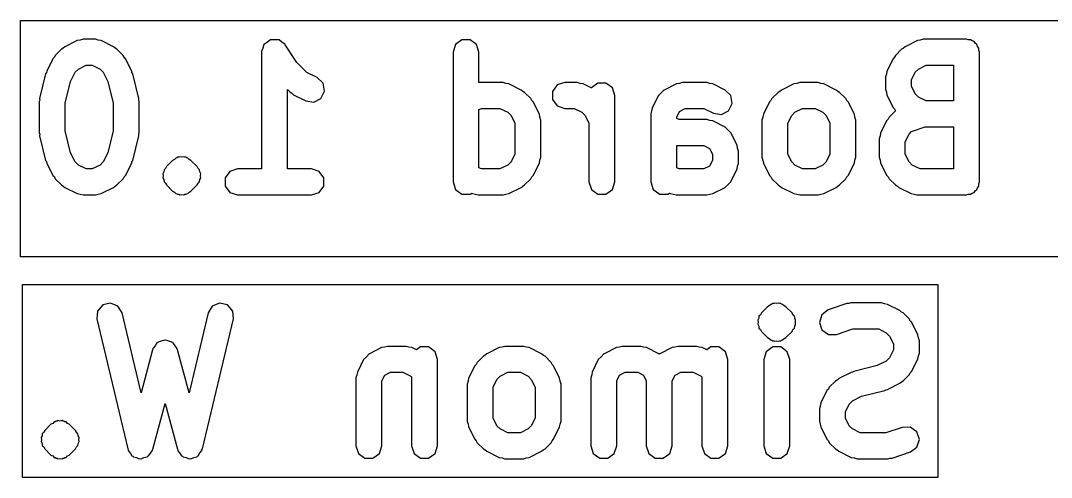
# Model space of a CAD drawing. Extents: x 125.6 to 162.5, y -103.5 to -85.1.
# Drawn here: x 126.96 to 134.91, y -103.49 to -99.97 of the extents above; entities that cross this region are included whole.
import ezdxf

# ---------------------------------------------------------------- set-up
doc = ezdxf.new("R2010")
doc.units = 0
doc.layers.add('BLACK', color=7, linetype='CONTINUOUS')

msp = doc.modelspace()

# ---------------------------------------------------------------- linework, layer by layer
at = {"layer": 'BLACK', "linetype": 'CONTINUOUS'}
for p, q in [((126.962, -101.789), (126.962, -99.9704)), ((126.962, -99.9704), (150.495, -99.9704)), ((127.291, -100.183), (127.277, -100.19)), ((127.303, -100.171), (127.291, -100.183)), ((127.398, -100.124), (127.303, -100.171)), ((127.421, -100.12), (127.398, -100.124)), ((127.443, -100.113), (127.421, -100.12)), ((127.538, -100.113), (127.443, -100.113)), ((127.56, -100.12), (127.538, -100.113)), ((127.583, -100.124), (127.56, -100.12)), ((127.678, -100.171), (127.583, -100.124)), ((127.69, -100.183), (127.678, -100.171)), ((127.704, -100.19), (127.69, -100.183)), ((128.829, -100.182), (128.819, -100.209)), ((128.838, -100.154), (128.829, -100.182)), ((128.84, -100.153), (128.838, -100.154)), ((128.841, -100.151), (128.84, -100.153)), ((128.865, -100.135), (128.841, -100.151)), ((128.888, -100.118), (128.865, -100.135)), ((128.89, -100.118), (128.888, -100.118)), ((128.892, -100.117), (128.89, -100.118)), ((128.921, -100.118), (128.892, -100.117)), ((128.95, -100.118), (128.921, -100.118)), ((128.952, -100.119), (128.95, -100.118)), ((128.954, -100.119), (128.952, -100.119)), ((128.976, -100.137), (128.954, -100.119)), ((129, -100.154), (128.976, -100.137)), ((129.001, -100.156), (129, -100.154)), ((129.002, -100.158), (129.001, -100.156)), ((129.092, -100.292), (129.002, -100.158)), ((130.314, -100.154), (130.295, -100.213)), ((130.364, -100.118), (130.314, -100.154)), ((130.426, -100.118), (130.364, -100.118)), ((130.476, -100.154), (130.426, -100.118)), ((130.495, -100.213), (130.476, -100.154)), ((133.767, -100.183), (133.753, -100.19)), ((133.779, -100.171), (133.767, -100.183)), ((133.874, -100.124), (133.779, -100.171)), ((133.897, -100.12), (133.874, -100.124)), ((133.919, -100.113), (133.897, -100.12)), ((134.252, -100.113), (133.919, -100.113)), ((134.267, -100.118), (134.252, -100.113)), ((134.283, -100.118), (134.267, -100.118)), ((134.296, -100.127), (134.283, -100.118)), ((134.311, -100.132), (134.296, -100.127)), ((134.32, -100.145), (134.311, -100.132)), ((134.333, -100.154), (134.32, -100.145)), ((134.338, -100.17), (134.333, -100.154)), ((134.347, -100.182), (134.338, -100.17)), ((134.347, -100.198), (134.347, -100.182)), ((127.21, -100.264), (127.163, -100.359)), ((127.222, -100.252), (127.21, -100.264)), ((127.229, -100.238), (127.222, -100.252)), ((127.277, -100.19), (127.229, -100.238)), ((127.752, -100.238), (127.704, -100.19)), ((127.759, -100.252), (127.752, -100.238)), ((127.77, -100.264), (127.759, -100.252)), ((127.818, -100.359), (127.77, -100.264)), ((128.819, -100.209), (128.82, -100.211)), ((128.82, -100.211), (128.819, -100.213)), ((128.819, -100.213), (128.819, -101.113)), ((130.295, -100.213), (130.295, -101.213)), ((130.495, -100.447), (130.495, -100.213)), ((133.687, -100.264), (133.639, -100.359)), ((133.698, -100.252), (133.687, -100.264)), ((133.705, -100.238), (133.698, -100.252)), ((133.753, -100.19), (133.705, -100.238)), ((134.352, -100.213), (134.347, -100.198)), ((134.352, -101.213), (134.352, -100.213)), ((127.382, -100.368), (127.407, -100.343)), ((127.407, -100.343), (127.466, -100.313)), ((127.466, -100.313), (127.514, -100.313)), ((127.514, -100.313), (127.574, -100.343)), ((127.574, -100.343), (127.599, -100.368)), ((129.169, -100.369), (129.092, -100.292)), ((133.858, -100.368), (133.883, -100.343)), ((133.883, -100.343), (133.943, -100.313)), ((133.943, -100.313), (134.152, -100.313)), ((134.152, -100.313), (134.152, -100.589)), ((127.155, -100.379), (127.108, -100.57)), ((127.161, -100.37), (127.155, -100.379)), ((127.163, -100.359), (127.161, -100.37)), ((127.347, -100.439), (127.382, -100.368)), ((127.599, -100.368), (127.634, -100.439)), ((127.82, -100.37), (127.818, -100.359)), ((127.826, -100.379), (127.82, -100.37)), ((127.873, -100.57), (127.826, -100.379)), ((129.249, -100.409), (129.169, -100.369)), ((129.293, -100.453), (129.249, -100.409)), ((133.636, -100.382), (133.629, -100.404)), ((133.629, -100.404), (133.629, -100.499)), ((133.639, -100.359), (133.636, -100.382)), ((133.829, -100.427), (133.858, -100.368)), ((133.829, -100.475), (133.829, -100.427)), ((127.305, -100.606), (127.347, -100.439)), ((127.634, -100.439), (127.676, -100.606)), ((129.019, -101.113), (129.019, -100.502)), ((129.019, -100.502), (129.039, -100.522)), ((129.304, -100.514), (129.293, -100.453)), ((130.681, -100.447), (130.495, -100.447)), ((130.703, -100.454), (130.681, -100.447)), ((130.726, -100.457), (130.703, -100.454)), ((130.821, -100.505), (130.726, -100.457)), ((130.832, -100.516), (130.821, -100.505)), ((131.098, -100.466), (131.062, -100.516)), ((131.157, -100.447), (131.098, -100.466)), ((131.252, -100.447), (131.157, -100.447)), ((131.274, -100.454), (131.252, -100.447)), ((131.297, -100.457), (131.274, -100.454)), ((131.361, -100.489), (131.297, -100.457)), ((131.362, -100.488), (131.361, -100.489)), ((131.412, -100.451), (131.362, -100.488)), ((131.474, -100.451), (131.412, -100.451)), ((131.524, -100.488), (131.474, -100.451)), ((131.543, -100.547), (131.524, -100.488)), ((131.921, -100.505), (131.899, -100.527)), ((131.922, -100.505), (131.921, -100.505)), ((131.921, -100.505), (131.921, -100.505)), ((132.017, -100.457), (131.922, -100.505)), ((132.04, -100.454), (132.017, -100.457)), ((132.062, -100.447), (132.04, -100.454)), ((132.252, -100.447), (132.062, -100.447)), ((132.274, -100.454), (132.252, -100.447)), ((132.297, -100.457), (132.274, -100.454)), ((132.392, -100.505), (132.297, -100.457)), ((132.436, -100.548), (132.392, -100.505)), ((132.827, -100.505), (132.815, -100.516)), ((132.922, -100.457), (132.827, -100.505)), ((132.945, -100.454), (132.922, -100.457)), ((132.967, -100.447), (132.945, -100.454)), ((133.109, -100.447), (132.967, -100.447)), ((133.131, -100.454), (133.109, -100.447)), ((133.154, -100.457), (133.131, -100.454)), ((133.249, -100.505), (133.154, -100.457)), ((133.261, -100.516), (133.249, -100.505)), ((133.629, -100.499), (133.636, -100.521)), ((133.858, -100.535), (133.829, -100.475)), ((127.109, -100.582), (127.105, -100.594)), ((127.108, -100.57), (127.109, -100.582)), ((127.872, -100.582), (127.873, -100.57)), ((127.876, -100.594), (127.872, -100.582)), ((129.039, -100.522), (129.053, -100.529)), ((129.053, -100.529), (129.065, -100.541)), ((129.065, -100.541), (129.16, -100.588)), ((129.221, -100.598), (129.276, -100.569)), ((129.276, -100.569), (129.304, -100.514)), ((130.847, -100.523), (130.832, -100.516)), ((130.894, -100.571), (130.847, -100.523)), ((130.902, -100.586), (130.894, -100.571)), ((130.913, -100.597), (130.902, -100.586)), ((131.062, -100.516), (131.062, -100.577)), ((131.062, -100.577), (131.098, -100.627)), ((131.543, -101.213), (131.543, -100.547)), ((131.877, -100.549), (131.83, -100.645)), ((131.878, -100.549), (131.877, -100.549)), ((131.899, -100.527), (131.878, -100.548)), ((131.878, -100.548), (131.878, -100.549)), ((132.446, -100.609), (132.436, -100.548)), ((132.746, -100.586), (132.734, -100.597)), ((132.753, -100.571), (132.746, -100.586)), ((132.801, -100.523), (132.753, -100.571)), ((132.815, -100.516), (132.801, -100.523)), ((133.275, -100.523), (133.261, -100.516)), ((133.323, -100.571), (133.275, -100.523)), ((133.33, -100.586), (133.323, -100.571)), ((133.342, -100.597), (133.33, -100.586)), ((133.636, -100.521), (133.639, -100.544)), ((133.639, -100.544), (133.687, -100.639)), ((133.883, -100.56), (133.858, -100.535)), ((133.943, -100.589), (133.883, -100.56)), ((127.105, -100.594), (127.105, -100.832)), ((127.305, -100.82), (127.305, -100.606)), ((127.676, -100.606), (127.676, -100.82)), ((127.876, -100.832), (127.876, -100.594)), ((129.16, -100.588), (129.221, -100.598)), ((130.495, -100.656), (130.514, -100.647)), ((130.495, -101.104), (130.495, -100.656)), ((130.514, -100.647), (130.657, -100.647)), ((130.657, -100.647), (130.717, -100.676)), ((130.961, -100.692), (130.913, -100.597)), ((131.098, -100.627), (131.157, -100.647)), ((131.157, -100.647), (131.229, -100.647)), ((131.229, -100.647), (131.288, -100.676)), ((131.83, -100.645), (131.826, -100.667)), ((132.041, -100.669), (132.085, -100.647)), ((132.085, -100.647), (132.229, -100.647)), ((132.229, -100.647), (132.303, -100.684)), ((132.364, -100.693), (132.419, -100.664)), ((132.419, -100.664), (132.446, -100.609)), ((132.734, -100.597), (132.687, -100.692)), ((132.931, -100.676), (132.99, -100.647)), ((132.99, -100.647), (133.086, -100.647)), ((133.086, -100.647), (133.145, -100.676)), ((133.389, -100.692), (133.342, -100.597)), ((133.705, -100.666), (133.658, -100.714)), ((133.687, -100.639), (133.698, -100.65)), ((133.698, -100.65), (133.705, -100.665)), ((133.705, -100.665), (133.706, -100.666)), ((133.706, -100.666), (133.705, -100.666)), ((134.152, -100.589), (133.943, -100.589)), ((130.717, -100.676), (130.742, -100.701)), ((130.742, -100.701), (130.771, -100.761)), ((130.964, -100.715), (130.961, -100.692)), ((130.971, -100.737), (130.964, -100.715)), ((130.971, -101.023), (130.971, -100.737)), ((131.288, -100.676), (131.313, -100.701)), ((131.313, -100.701), (131.343, -100.761)), ((131.826, -100.667), (131.819, -100.689)), ((131.819, -100.689), (131.819, -101.213)), ((132.019, -100.713), (132.041, -100.669)), ((132.019, -100.723), (132.019, -100.713)), ((132.038, -100.732), (132.019, -100.723)), ((132.252, -100.732), (132.038, -100.732)), ((132.274, -100.739), (132.252, -100.732)), ((132.297, -100.743), (132.274, -100.739)), ((132.392, -100.79), (132.297, -100.743)), ((132.303, -100.684), (132.364, -100.693)), ((132.683, -100.715), (132.676, -100.737)), ((132.676, -100.737), (132.676, -101.023)), ((132.687, -100.692), (132.683, -100.715)), ((132.876, -100.761), (132.906, -100.701)), ((132.906, -100.701), (132.931, -100.676)), ((133.145, -100.676), (133.17, -100.701)), ((133.17, -100.701), (133.2, -100.761)), ((133.393, -100.715), (133.389, -100.692)), ((133.4, -100.737), (133.393, -100.715)), ((133.4, -101.023), (133.4, -100.737)), ((133.639, -100.74), (133.591, -100.835)), ((133.65, -100.728), (133.639, -100.74)), ((133.658, -100.714), (133.65, -100.728)), ((127.347, -100.988), (127.305, -100.82)), ((127.676, -100.82), (127.634, -100.988)), ((130.771, -100.761), (130.771, -100.999)), ((131.343, -100.761), (131.343, -101.213)), ((132.393, -100.791), (132.392, -100.79)), ((132.394, -100.791), (132.393, -100.791)), ((132.415, -100.813), (132.394, -100.791)), ((132.436, -100.834), (132.415, -100.813)), ((132.876, -100.999), (132.876, -100.761)), ((133.2, -100.761), (133.2, -100.999)), ((133.811, -100.844), (133.83, -100.824)), ((133.83, -100.824), (133.935, -100.789)), ((133.935, -100.789), (134.152, -100.789)), ((134.152, -100.789), (134.152, -101.113)), ((127.105, -100.832), (127.109, -100.844)), ((127.109, -100.844), (127.108, -100.857)), ((127.108, -100.857), (127.155, -101.047)), ((127.826, -101.047), (127.873, -100.857)), ((127.872, -100.844), (127.876, -100.832)), ((127.873, -100.857), (127.872, -100.844)), ((132.436, -100.835), (132.436, -100.834)), ((132.437, -100.835), (132.436, -100.835)), ((132.485, -100.93), (132.437, -100.835)), ((133.588, -100.858), (133.581, -100.88)), ((133.581, -100.88), (133.581, -101.023)), ((133.591, -100.835), (133.588, -100.858)), ((133.781, -100.903), (133.811, -100.844)), ((133.781, -100.999), (133.781, -100.903)), ((132.019, -101.104), (132.019, -100.932)), ((132.019, -100.932), (132.229, -100.932)), ((132.229, -100.932), (132.273, -100.954)), ((132.273, -100.954), (132.295, -100.999)), ((132.488, -100.953), (132.485, -100.93)), ((132.495, -100.975), (132.488, -100.953)), ((132.495, -101.07), (132.495, -100.975)), ((127.155, -101.047), (127.161, -101.056)), ((127.161, -101.056), (127.163, -101.067)), ((127.382, -101.059), (127.347, -100.988)), ((127.407, -101.083), (127.382, -101.059)), ((127.599, -101.059), (127.574, -101.083)), ((127.634, -100.988), (127.599, -101.059)), ((127.818, -101.067), (127.82, -101.056)), ((127.82, -101.056), (127.826, -101.047)), ((128.134, -101.047), (128.086, -101.095)), ((128.148, -101.04), (128.134, -101.047)), ((128.159, -101.029), (128.148, -101.04)), ((128.167, -101.028), (128.159, -101.029)), ((128.174, -101.023), (128.167, -101.028)), ((128.182, -101.023), (128.174, -101.023)), ((128.189, -101.019), (128.182, -101.023)), ((128.205, -101.022), (128.189, -101.019)), ((128.22, -101.019), (128.205, -101.022)), ((128.228, -101.023), (128.22, -101.019)), ((128.236, -101.023), (128.228, -101.023)), ((128.242, -101.028), (128.236, -101.023)), ((128.25, -101.029), (128.242, -101.028)), ((128.261, -101.04), (128.25, -101.029)), ((128.275, -101.047), (128.261, -101.04)), ((128.323, -101.095), (128.275, -101.047)), ((130.742, -101.059), (130.717, -101.083)), ((130.771, -100.999), (130.742, -101.059)), ((130.961, -101.067), (130.964, -101.045)), ((130.964, -101.045), (130.971, -101.023)), ((132.295, -101.047), (132.273, -101.091)), ((132.295, -100.999), (132.295, -101.047)), ((132.676, -101.023), (132.683, -101.045)), ((132.683, -101.045), (132.687, -101.067)), ((132.906, -101.059), (132.876, -100.999)), ((132.931, -101.083), (132.906, -101.059)), ((133.17, -101.059), (133.145, -101.083)), ((133.2, -100.999), (133.17, -101.059)), ((133.389, -101.067), (133.393, -101.045)), ((133.393, -101.045), (133.4, -101.023)), ((133.581, -101.023), (133.588, -101.045)), ((133.588, -101.045), (133.591, -101.067)), ((133.811, -101.059), (133.781, -100.999)), ((133.835, -101.083), (133.811, -101.059)), ((127.163, -101.067), (127.21, -101.163)), ((127.466, -101.113), (127.407, -101.083)), ((127.514, -101.113), (127.466, -101.113)), ((127.574, -101.083), (127.514, -101.113)), ((127.77, -101.163), (127.818, -101.067)), ((128.066, -101.136), (128.058, -101.15)), ((128.068, -101.12), (128.066, -101.136)), ((128.079, -101.109), (128.068, -101.12)), ((128.086, -101.095), (128.079, -101.109)), ((128.33, -101.109), (128.323, -101.095)), ((128.341, -101.12), (128.33, -101.109)), ((128.344, -101.136), (128.341, -101.12)), ((128.351, -101.15), (128.344, -101.136)), ((128.574, -101.132), (128.538, -101.182)), ((128.633, -101.113), (128.574, -101.132)), ((128.819, -101.113), (128.633, -101.113)), ((129.205, -101.113), (129.019, -101.113)), ((129.263, -101.132), (129.205, -101.113)), ((129.3, -101.182), (129.263, -101.132)), ((130.514, -101.113), (130.495, -101.104)), ((130.657, -101.113), (130.514, -101.113)), ((130.717, -101.083), (130.657, -101.113)), ((130.913, -101.163), (130.961, -101.067)), ((132.038, -101.113), (132.019, -101.104)), ((132.229, -101.113), (132.038, -101.113)), ((132.273, -101.091), (132.229, -101.113)), ((132.437, -101.21), (132.485, -101.115)), ((132.485, -101.115), (132.488, -101.092)), ((132.488, -101.092), (132.495, -101.07)), ((132.687, -101.067), (132.734, -101.163)), ((132.99, -101.113), (132.931, -101.083)), ((133.086, -101.113), (132.99, -101.113)), ((133.145, -101.083), (133.086, -101.113)), ((133.342, -101.163), (133.389, -101.067)), ((133.591, -101.067), (133.639, -101.163)), ((133.895, -101.113), (133.835, -101.083)), ((134.152, -101.113), (133.895, -101.113)), ((127.21, -101.163), (127.222, -101.174)), ((127.222, -101.174), (127.229, -101.189)), ((127.229, -101.189), (127.277, -101.236)), ((127.704, -101.236), (127.752, -101.189)), ((127.752, -101.189), (127.759, -101.174)), ((127.759, -101.174), (127.77, -101.163)), ((128.058, -101.15), (128.061, -101.166)), ((128.061, -101.166), (128.058, -101.181)), ((128.058, -101.181), (128.066, -101.195)), ((128.066, -101.195), (128.068, -101.211)), ((128.068, -101.211), (128.079, -101.222)), ((128.079, -101.222), (128.086, -101.236)), ((128.323, -101.236), (128.33, -101.222)), ((128.33, -101.222), (128.341, -101.211)), ((128.341, -101.211), (128.344, -101.195)), ((128.344, -101.195), (128.351, -101.181)), ((128.349, -101.166), (128.351, -101.15)), ((128.351, -101.181), (128.349, -101.166)), ((128.538, -101.182), (128.538, -101.244)), ((129.3, -101.244), (129.3, -101.182)), ((130.295, -101.213), (130.314, -101.272)), ((130.847, -101.236), (130.894, -101.189)), ((130.894, -101.189), (130.902, -101.174)), ((130.902, -101.174), (130.913, -101.163)), ((131.343, -101.213), (131.362, -101.272)), ((131.524, -101.272), (131.543, -101.213)), ((131.819, -101.213), (131.838, -101.272)), ((132.415, -101.233), (132.436, -101.212)), ((132.436, -101.211), (132.437, -101.21)), ((132.436, -101.212), (132.436, -101.211)), ((132.734, -101.163), (132.746, -101.174)), ((132.746, -101.174), (132.753, -101.189)), ((132.753, -101.189), (132.801, -101.236)), ((133.275, -101.236), (133.323, -101.189)), ((133.323, -101.189), (133.33, -101.174)), ((133.33, -101.174), (133.342, -101.163)), ((133.639, -101.163), (133.65, -101.174)), ((133.65, -101.174), (133.658, -101.189)), ((133.658, -101.189), (133.705, -101.236)), ((134.347, -101.228), (134.352, -101.213)), ((127.277, -101.236), (127.291, -101.244)), ((127.291, -101.244), (127.303, -101.255)), ((127.303, -101.255), (127.398, -101.303)), ((127.583, -101.303), (127.678, -101.255)), ((127.678, -101.255), (127.69, -101.244)), ((127.69, -101.244), (127.704, -101.236)), ((128.086, -101.236), (128.134, -101.284)), ((128.134, -101.284), (128.148, -101.291)), ((128.148, -101.291), (128.159, -101.302)), ((128.25, -101.302), (128.261, -101.291)), ((128.261, -101.291), (128.275, -101.284)), ((128.275, -101.284), (128.323, -101.236)), ((128.538, -101.244), (128.574, -101.294)), ((128.574, -101.294), (128.633, -101.313)), ((129.205, -101.313), (129.263, -101.294)), ((129.263, -101.294), (129.3, -101.244)), ((130.314, -101.272), (130.364, -101.308)), ((130.426, -101.308), (130.439, -101.299)), ((130.439, -101.299), (130.446, -101.303)), ((130.726, -101.303), (130.821, -101.255)), ((130.821, -101.255), (130.832, -101.244)), ((130.832, -101.244), (130.847, -101.236)), ((131.362, -101.272), (131.412, -101.308)), ((131.474, -101.308), (131.524, -101.272)), ((131.838, -101.272), (131.888, -101.308)), ((131.95, -101.308), (131.963, -101.299)), ((131.963, -101.299), (131.97, -101.303)), ((132.297, -101.303), (132.392, -101.255)), ((132.392, -101.255), (132.393, -101.254)), ((132.393, -101.254), (132.394, -101.254)), ((132.394, -101.254), (132.415, -101.233)), ((132.801, -101.236), (132.815, -101.244)), ((132.815, -101.244), (132.827, -101.255)), ((132.827, -101.255), (132.922, -101.303)), ((133.154, -101.303), (133.249, -101.255)), ((133.249, -101.255), (133.261, -101.244)), ((133.261, -101.244), (133.275, -101.236)), ((133.705, -101.236), (133.72, -101.244)), ((133.72, -101.244), (133.731, -101.255)), ((133.731, -101.255), (133.827, -101.303)), ((134.283, -101.308), (134.296, -101.299)), ((134.296, -101.299), (134.311, -101.294)), ((134.311, -101.294), (134.32, -101.281)), ((134.32, -101.281), (134.333, -101.272)), ((134.333, -101.272), (134.338, -101.257)), ((134.338, -101.257), (134.347, -101.244)), ((134.347, -101.244), (134.347, -101.228)), ((127.398, -101.303), (127.421, -101.306)), ((127.421, -101.306), (127.443, -101.313)), ((127.443, -101.313), (127.538, -101.313)), ((127.538, -101.313), (127.56, -101.306)), ((127.56, -101.306), (127.583, -101.303)), ((128.159, -101.302), (128.167, -101.304)), ((128.167, -101.304), (128.174, -101.308)), ((128.174, -101.308), (128.182, -101.308)), ((128.182, -101.308), (128.189, -101.312)), ((128.189, -101.312), (128.205, -101.31)), ((128.205, -101.31), (128.22, -101.312)), ((128.22, -101.312), (128.228, -101.308)), ((128.228, -101.308), (128.236, -101.308)), ((128.236, -101.308), (128.242, -101.304)), ((128.242, -101.304), (128.25, -101.302)), ((128.633, -101.313), (129.205, -101.313)), ((130.364, -101.308), (130.426, -101.308)), ((130.446, -101.303), (130.468, -101.306)), ((130.468, -101.306), (130.49, -101.313)), ((130.49, -101.313), (130.681, -101.313)), ((130.681, -101.313), (130.703, -101.306)), ((130.703, -101.306), (130.726, -101.303)), ((131.412, -101.308), (131.474, -101.308)), ((131.888, -101.308), (131.95, -101.308)), ((131.97, -101.303), (131.992, -101.306)), ((131.992, -101.306), (132.014, -101.313)), ((132.014, -101.313), (132.252, -101.313)), ((132.252, -101.313), (132.274, -101.306)), ((132.274, -101.306), (132.297, -101.303)), ((132.922, -101.303), (132.945, -101.306)), ((132.945, -101.306), (132.967, -101.313)), ((132.967, -101.313), (133.109, -101.313)), ((133.109, -101.313), (133.131, -101.306)), ((133.131, -101.306), (133.154, -101.303)), ((133.827, -101.303), (133.849, -101.306)), ((133.849, -101.306), (133.871, -101.313)), ((133.871, -101.313), (134.252, -101.313)), ((134.252, -101.313), (134.267, -101.308)), ((134.267, -101.308), (134.283, -101.308)), ((150.495, -101.789), (126.962, -101.789)), ((126.977, -103.488), (126.977, -102.002)), ((126.977, -102.002), (134.033, -102.002)), ((134.033, -102.002), (134.033, -103.488)), ((127.595, -102.16), (127.555, -102.207)), ((127.655, -102.146), (127.595, -102.16)), ((127.712, -102.169), (127.655, -102.146)), ((127.744, -102.222), (127.712, -102.169)), ((128.439, -102.169), (128.407, -102.222)), ((128.496, -102.146), (128.439, -102.169)), ((128.556, -102.16), (128.496, -102.146)), ((128.597, -102.207), (128.556, -102.16)), ((132.719, -102.175), (132.672, -102.222)), ((132.733, -102.167), (132.719, -102.175)), ((132.745, -102.156), (132.733, -102.167)), ((132.753, -102.155), (132.745, -102.156)), ((132.759, -102.15), (132.753, -102.155)), ((132.767, -102.15), (132.759, -102.15)), ((132.774, -102.146), (132.767, -102.15)), ((132.79, -102.149), (132.774, -102.146)), ((132.806, -102.146), (132.79, -102.149)), ((132.813, -102.15), (132.806, -102.146)), ((132.821, -102.15), (132.813, -102.15)), ((132.827, -102.155), (132.821, -102.15)), ((132.835, -102.156), (132.827, -102.155)), ((132.847, -102.167), (132.835, -102.156)), ((132.861, -102.175), (132.847, -102.167)), ((132.908, -102.222), (132.861, -102.175)), ((133.33, -102.15), (133.187, -102.198)), ((133.346, -102.15), (133.33, -102.15)), ((133.361, -102.145), (133.346, -102.15)), ((133.599, -102.145), (133.361, -102.145)), ((133.621, -102.152), (133.599, -102.145)), ((133.644, -102.156), (133.621, -102.152)), ((133.739, -102.203), (133.644, -102.156)), ((127.555, -102.207), (127.55, -102.268)), ((127.891, -102.837), (127.744, -102.222)), ((128.407, -102.222), (128.261, -102.837)), ((128.602, -102.268), (128.597, -102.207)), ((132.653, -102.247), (132.651, -102.263)), ((132.664, -102.236), (132.653, -102.247)), ((132.672, -102.222), (132.664, -102.236)), ((132.915, -102.236), (132.908, -102.222)), ((132.927, -102.247), (132.915, -102.236)), ((132.929, -102.263), (132.927, -102.247)), ((133.137, -102.235), (133.119, -102.294)), ((133.187, -102.198), (133.137, -102.235)), ((133.751, -102.215), (133.739, -102.203)), ((133.765, -102.222), (133.751, -102.215)), ((133.813, -102.27), (133.765, -102.222)), ((127.55, -102.268), (127.788, -103.268)), ((128.363, -103.268), (128.602, -102.268)), ((132.651, -102.263), (132.644, -102.277)), ((132.644, -102.277), (132.646, -102.293)), ((132.646, -102.293), (132.644, -102.308)), ((132.644, -102.308), (132.651, -102.323)), ((132.651, -102.323), (132.653, -102.338)), ((132.927, -102.338), (132.929, -102.323)), ((132.936, -102.277), (132.929, -102.263)), ((132.929, -102.323), (132.936, -102.308)), ((132.934, -102.293), (132.936, -102.277)), ((132.936, -102.308), (132.934, -102.293)), ((133.119, -102.294), (133.138, -102.352)), ((133.82, -102.284), (133.813, -102.27)), ((133.832, -102.296), (133.82, -102.284)), ((133.879, -102.391), (133.832, -102.296)), ((132.653, -102.338), (132.664, -102.349)), ((132.664, -102.349), (132.672, -102.364)), ((132.672, -102.364), (132.719, -102.411)), ((132.719, -102.411), (132.733, -102.418)), ((132.847, -102.418), (132.861, -102.411)), ((132.861, -102.411), (132.908, -102.364)), ((132.908, -102.364), (132.915, -102.349)), ((132.915, -102.349), (132.927, -102.338)), ((133.138, -102.352), (133.188, -102.388)), ((133.188, -102.388), (133.25, -102.388)), ((133.25, -102.388), (133.378, -102.345)), ((133.378, -102.345), (133.576, -102.345)), ((133.576, -102.345), (133.635, -102.375)), ((133.635, -102.375), (133.66, -102.4)), ((133.66, -102.4), (133.69, -102.459)), ((133.883, -102.414), (133.879, -102.391)), ((133.89, -102.436), (133.883, -102.414)), ((127.999, -102.475), (127.982, -102.495)), ((128.013, -102.453), (127.999, -102.475)), ((128.018, -102.451), (128.013, -102.453)), ((128.021, -102.447), (128.018, -102.451)), ((128.046, -102.44), (128.021, -102.447)), ((128.07, -102.431), (128.046, -102.44)), ((128.076, -102.433), (128.07, -102.431)), ((128.081, -102.431), (128.076, -102.433)), ((128.105, -102.44), (128.081, -102.431)), ((128.13, -102.447), (128.105, -102.44)), ((128.134, -102.451), (128.13, -102.447)), ((128.139, -102.453), (128.134, -102.451)), ((128.153, -102.475), (128.139, -102.453)), ((128.169, -102.495), (128.153, -102.475)), ((129.745, -102.489), (129.65, -102.537)), ((129.768, -102.486), (129.745, -102.489)), ((129.79, -102.479), (129.768, -102.486)), ((129.933, -102.479), (129.79, -102.479)), ((129.955, -102.486), (129.933, -102.479)), ((129.978, -102.489), (129.955, -102.486)), ((130.013, -102.507), (129.978, -102.489)), ((130.045, -102.483), (130.013, -102.507)), ((130.107, -102.483), (130.045, -102.483)), ((130.157, -102.52), (130.107, -102.483)), ((130.65, -102.489), (130.555, -102.537)), ((130.673, -102.486), (130.65, -102.489)), ((130.695, -102.479), (130.673, -102.486)), ((130.838, -102.479), (130.695, -102.479)), ((130.859, -102.486), (130.838, -102.479)), ((130.882, -102.489), (130.859, -102.486)), ((130.978, -102.537), (130.882, -102.489)), ((131.555, -102.489), (131.46, -102.537)), ((131.578, -102.486), (131.555, -102.489)), ((131.599, -102.479), (131.578, -102.486)), ((131.742, -102.479), (131.599, -102.479)), ((131.764, -102.486), (131.742, -102.479)), ((131.787, -102.489), (131.764, -102.486)), ((131.882, -102.537), (131.787, -102.489)), ((131.983, -102.489), (131.888, -102.537)), ((132.006, -102.486), (131.983, -102.489)), ((132.028, -102.479), (132.006, -102.486)), ((132.171, -102.479), (132.028, -102.479)), ((132.193, -102.486), (132.171, -102.479)), ((132.216, -102.489), (132.193, -102.486)), ((132.251, -102.507), (132.216, -102.489)), ((132.283, -102.483), (132.251, -102.507)), ((132.345, -102.483), (132.283, -102.483)), ((132.395, -102.52), (132.345, -102.483)), ((132.759, -102.483), (132.709, -102.52)), ((132.733, -102.418), (132.745, -102.43)), ((132.745, -102.43), (132.753, -102.431)), ((132.753, -102.431), (132.759, -102.436)), ((132.759, -102.436), (132.767, -102.436)), ((132.821, -102.483), (132.759, -102.483)), ((132.767, -102.436), (132.774, -102.439)), ((132.774, -102.439), (132.79, -102.437)), ((132.79, -102.437), (132.806, -102.439)), ((132.806, -102.439), (132.813, -102.436)), ((132.813, -102.436), (132.821, -102.436)), ((132.821, -102.436), (132.827, -102.431)), ((132.871, -102.52), (132.821, -102.483)), ((132.827, -102.431), (132.835, -102.43)), ((132.835, -102.43), (132.847, -102.418)), ((133.69, -102.459), (133.69, -102.507)), ((133.89, -102.531), (133.89, -102.436)), ((127.979, -102.505), (127.891, -102.837)), ((127.982, -102.501), (127.979, -102.505)), ((127.982, -102.495), (127.982, -102.501)), ((128.169, -102.501), (128.169, -102.495)), ((128.172, -102.505), (128.169, -102.501)), ((128.261, -102.837), (128.172, -102.505)), ((129.627, -102.559), (129.606, -102.58)), ((129.649, -102.537), (129.627, -102.559)), ((129.65, -102.537), (129.649, -102.537)), ((129.649, -102.537), (129.649, -102.537)), ((130.176, -102.579), (130.157, -102.52)), ((130.529, -102.555), (130.481, -102.603)), ((130.543, -102.548), (130.529, -102.555)), ((130.555, -102.537), (130.543, -102.548)), ((130.989, -102.548), (130.978, -102.537)), ((131.004, -102.555), (130.989, -102.548)), ((131.051, -102.603), (131.004, -102.555)), ((131.437, -102.559), (131.415, -102.58)), ((131.458, -102.537), (131.437, -102.559)), ((131.459, -102.537), (131.458, -102.537)), ((131.46, -102.537), (131.459, -102.537)), ((131.883, -102.537), (131.882, -102.537)), ((131.884, -102.537), (131.883, -102.537)), ((131.885, -102.539), (131.884, -102.537)), ((131.887, -102.537), (131.885, -102.539)), ((131.888, -102.537), (131.887, -102.537)), ((131.888, -102.537), (131.888, -102.537)), ((132.414, -102.579), (132.395, -102.52)), ((132.709, -102.52), (132.69, -102.579)), ((132.89, -102.579), (132.871, -102.52)), ((133.66, -102.567), (133.635, -102.592)), ((133.69, -102.507), (133.66, -102.567)), ((133.879, -102.576), (133.883, -102.553)), ((133.883, -102.553), (133.89, -102.531)), ((129.605, -102.581), (129.558, -102.677)), ((129.606, -102.581), (129.605, -102.581)), ((129.606, -102.58), (129.606, -102.581)), ((130.176, -103.245), (130.176, -102.579)), ((130.462, -102.629), (130.415, -102.724)), ((130.474, -102.618), (130.462, -102.629)), ((130.481, -102.603), (130.474, -102.618)), ((131.058, -102.618), (131.051, -102.603)), ((131.07, -102.629), (131.058, -102.618)), ((131.117, -102.724), (131.07, -102.629)), ((131.415, -102.581), (131.367, -102.677)), ((131.415, -102.58), (131.415, -102.581)), ((131.415, -102.581), (131.415, -102.581)), ((132.414, -103.245), (132.414, -102.579)), ((132.69, -102.579), (132.69, -103.245)), ((132.89, -103.245), (132.89, -102.579)), ((133.565, -102.627), (133.385, -102.672)), ((133.635, -102.592), (133.565, -102.627)), ((133.832, -102.671), (133.879, -102.576)), ((129.554, -102.699), (129.547, -102.721)), ((129.547, -102.721), (129.547, -103.245)), ((129.558, -102.677), (129.554, -102.699)), ((129.747, -102.745), (129.769, -102.701)), ((129.769, -102.701), (129.814, -102.679)), ((129.814, -102.679), (129.909, -102.679)), ((129.909, -102.679), (129.969, -102.708)), ((129.969, -102.708), (129.976, -102.715)), ((129.976, -102.715), (129.976, -103.245)), ((130.415, -102.724), (130.411, -102.747)), ((130.634, -102.733), (130.659, -102.708)), ((130.659, -102.708), (130.718, -102.679)), ((130.718, -102.679), (130.814, -102.679)), ((130.814, -102.679), (130.874, -102.708)), ((130.874, -102.708), (130.898, -102.733)), ((131.121, -102.747), (131.117, -102.724)), ((131.364, -102.699), (131.357, -102.721)), ((131.357, -102.721), (131.357, -103.245)), ((131.367, -102.677), (131.364, -102.699)), ((131.557, -102.745), (131.579, -102.701)), ((131.579, -102.701), (131.623, -102.679)), ((131.623, -102.679), (131.719, -102.679)), ((131.719, -102.679), (131.763, -102.701)), ((131.763, -102.701), (131.785, -102.745)), ((131.985, -102.745), (132.007, -102.701)), ((132.007, -102.701), (132.052, -102.679)), ((132.052, -102.679), (132.147, -102.679)), ((132.147, -102.679), (132.207, -102.708)), ((132.207, -102.708), (132.214, -102.715)), ((132.214, -102.715), (132.214, -103.245)), ((133.269, -102.727), (133.257, -102.739)), ((133.364, -102.68), (133.269, -102.727)), ((133.375, -102.678), (133.364, -102.68)), ((133.385, -102.672), (133.375, -102.678)), ((133.765, -102.745), (133.813, -102.697)), ((133.813, -102.697), (133.82, -102.682)), ((133.82, -102.682), (133.832, -102.671)), ((129.747, -103.245), (129.747, -102.745)), ((130.411, -102.747), (130.404, -102.769)), ((130.404, -102.769), (130.404, -103.055)), ((130.604, -102.793), (130.634, -102.733)), ((130.604, -103.031), (130.604, -102.793)), ((130.898, -102.733), (130.928, -102.793)), ((130.928, -102.793), (130.928, -103.031)), ((131.128, -102.769), (131.121, -102.747)), ((131.128, -103.055), (131.128, -102.769)), ((131.557, -103.245), (131.557, -102.745)), ((131.785, -102.745), (131.785, -103.245)), ((131.985, -103.245), (131.985, -102.745)), ((133.188, -102.808), (133.177, -102.82)), ((133.195, -102.794), (133.188, -102.808)), ((133.243, -102.746), (133.195, -102.794)), ((133.257, -102.739), (133.243, -102.746)), ((133.633, -102.813), (133.644, -102.811)), ((133.644, -102.811), (133.739, -102.763)), ((133.739, -102.763), (133.751, -102.752)), ((133.751, -102.752), (133.765, -102.745)), ((133.177, -102.82), (133.129, -102.915)), ((133.373, -102.899), (133.444, -102.863)), ((133.444, -102.863), (133.624, -102.818)), ((133.624, -102.818), (133.633, -102.813)), ((127.982, -103.271), (128.076, -102.919)), ((128.076, -102.919), (128.17, -103.271)), ((133.126, -102.938), (133.119, -102.96)), ((133.119, -102.96), (133.119, -103.055)), ((133.129, -102.915), (133.126, -102.938)), ((133.319, -102.983), (133.348, -102.924)), ((133.348, -102.924), (133.373, -102.899)), ((130.634, -103.091), (130.604, -103.031)), ((130.928, -103.031), (130.898, -103.091)), ((133.319, -103.031), (133.319, -102.983)), ((133.348, -103.091), (133.319, -103.031)), ((127.148, -103.127), (127.141, -103.141)), ((127.195, -103.079), (127.148, -103.127)), ((127.21, -103.072), (127.195, -103.079)), ((127.221, -103.061), (127.21, -103.072)), ((127.229, -103.06), (127.221, -103.061)), ((127.235, -103.055), (127.229, -103.06)), ((127.243, -103.055), (127.235, -103.055)), ((127.25, -103.051), (127.243, -103.055)), ((127.266, -103.054), (127.25, -103.051)), ((127.282, -103.051), (127.266, -103.054)), ((127.289, -103.055), (127.282, -103.051)), ((127.297, -103.055), (127.289, -103.055)), ((127.304, -103.06), (127.297, -103.055)), ((127.312, -103.061), (127.304, -103.06)), ((127.323, -103.072), (127.312, -103.061)), ((127.337, -103.079), (127.323, -103.072)), ((127.384, -103.127), (127.337, -103.079)), ((127.392, -103.141), (127.384, -103.127)), ((130.404, -103.055), (130.411, -103.077)), ((130.411, -103.077), (130.415, -103.099)), ((130.415, -103.099), (130.462, -103.195)), ((130.659, -103.115), (130.634, -103.091)), ((130.718, -103.145), (130.659, -103.115)), ((130.874, -103.115), (130.814, -103.145)), ((130.898, -103.091), (130.874, -103.115)), ((131.07, -103.195), (131.117, -103.099)), ((131.117, -103.099), (131.121, -103.077)), ((131.121, -103.077), (131.128, -103.055)), ((133.119, -103.055), (133.126, -103.077)), ((133.126, -103.077), (133.129, -103.099)), ((133.129, -103.099), (133.177, -103.195)), ((133.373, -103.115), (133.348, -103.091)), ((133.433, -103.145), (133.373, -103.115)), ((133.758, -103.103), (133.631, -103.145)), ((133.82, -103.102), (133.758, -103.103)), ((133.87, -103.138), (133.82, -103.102)), ((127.127, -103.168), (127.12, -103.182)), ((127.12, -103.182), (127.122, -103.198)), ((127.122, -103.198), (127.12, -103.213)), ((127.129, -103.152), (127.127, -103.168)), ((127.141, -103.141), (127.129, -103.152)), ((127.403, -103.152), (127.392, -103.141)), ((127.405, -103.168), (127.403, -103.152)), ((127.413, -103.182), (127.405, -103.168)), ((127.41, -103.198), (127.413, -103.182)), ((127.413, -103.213), (127.41, -103.198)), ((130.462, -103.195), (130.474, -103.206)), ((130.474, -103.206), (130.481, -103.221)), ((130.814, -103.145), (130.718, -103.145)), ((131.051, -103.221), (131.058, -103.206)), ((131.058, -103.206), (131.07, -103.195)), ((133.177, -103.195), (133.188, -103.206)), ((133.188, -103.206), (133.195, -103.221)), ((133.631, -103.145), (133.433, -103.145)), ((133.89, -103.197), (133.87, -103.138)), ((133.871, -103.256), (133.89, -103.197)), ((127.12, -103.213), (127.127, -103.227)), ((127.127, -103.227), (127.129, -103.243)), ((127.129, -103.243), (127.141, -103.254)), ((127.141, -103.254), (127.148, -103.268)), ((127.148, -103.268), (127.195, -103.316)), ((127.337, -103.316), (127.384, -103.268)), ((127.384, -103.268), (127.392, -103.254)), ((127.392, -103.254), (127.403, -103.243)), ((127.403, -103.243), (127.405, -103.227)), ((127.405, -103.227), (127.413, -103.213)), ((127.788, -103.268), (127.791, -103.274)), ((127.791, -103.274), (127.792, -103.281)), ((127.792, -103.281), (127.807, -103.3)), ((127.962, -103.302), (127.977, -103.284)), ((127.977, -103.284), (127.978, -103.277)), ((127.978, -103.277), (127.982, -103.271)), ((128.17, -103.271), (128.173, -103.277)), ((128.173, -103.277), (128.174, -103.284)), ((128.174, -103.284), (128.19, -103.302)), ((128.344, -103.3), (128.359, -103.281)), ((128.359, -103.281), (128.36, -103.274)), ((128.36, -103.274), (128.363, -103.268)), ((129.547, -103.245), (129.566, -103.304)), ((129.728, -103.304), (129.747, -103.245)), ((129.976, -103.245), (129.995, -103.304)), ((130.157, -103.304), (130.176, -103.245)), ((130.481, -103.221), (130.529, -103.268)), ((130.529, -103.268), (130.543, -103.276)), ((130.543, -103.276), (130.555, -103.287)), ((130.555, -103.287), (130.65, -103.335)), ((130.882, -103.335), (130.978, -103.287)), ((130.978, -103.287), (130.989, -103.276)), ((130.989, -103.276), (131.004, -103.268)), ((131.004, -103.268), (131.051, -103.221)), ((131.357, -103.245), (131.376, -103.304)), ((131.538, -103.304), (131.557, -103.245)), ((131.785, -103.245), (131.804, -103.304)), ((131.966, -103.304), (131.985, -103.245)), ((132.214, -103.245), (132.233, -103.304)), ((132.395, -103.304), (132.414, -103.245)), ((132.69, -103.245), (132.709, -103.304)), ((132.871, -103.304), (132.89, -103.245)), ((133.195, -103.221), (133.243, -103.268)), ((133.243, -103.268), (133.257, -103.276)), ((133.257, -103.276), (133.269, -103.287)), ((133.269, -103.287), (133.364, -103.335)), ((133.822, -103.292), (133.871, -103.256)), ((127.195, -103.316), (127.21, -103.323)), ((127.21, -103.323), (127.221, -103.334)), ((127.221, -103.334), (127.229, -103.336)), ((127.229, -103.336), (127.235, -103.34)), ((127.235, -103.34), (127.243, -103.34)), ((127.243, -103.34), (127.25, -103.344)), ((127.25, -103.344), (127.266, -103.342)), ((127.266, -103.342), (127.282, -103.344)), ((127.282, -103.344), (127.289, -103.34)), ((127.289, -103.34), (127.297, -103.34)), ((127.297, -103.34), (127.304, -103.336)), ((127.304, -103.336), (127.312, -103.334)), ((127.312, -103.334), (127.323, -103.323)), ((127.323, -103.323), (127.337, -103.316)), ((127.807, -103.3), (127.82, -103.321)), ((127.82, -103.321), (127.826, -103.324)), ((127.826, -103.324), (127.831, -103.329)), ((127.831, -103.329), (127.855, -103.335)), ((127.855, -103.335), (127.877, -103.345)), ((127.877, -103.345), (127.884, -103.343)), ((127.884, -103.343), (127.891, -103.345)), ((127.891, -103.345), (127.913, -103.336)), ((127.913, -103.336), (127.937, -103.331)), ((127.937, -103.331), (127.942, -103.325)), ((127.942, -103.325), (127.948, -103.323)), ((127.948, -103.323), (127.962, -103.302)), ((128.19, -103.302), (128.203, -103.323)), ((128.203, -103.323), (128.21, -103.325)), ((128.21, -103.325), (128.214, -103.331)), ((128.214, -103.331), (128.238, -103.336)), ((128.238, -103.336), (128.261, -103.345)), ((128.261, -103.345), (128.267, -103.343)), ((128.267, -103.343), (128.274, -103.345)), ((128.274, -103.345), (128.297, -103.335)), ((128.297, -103.335), (128.32, -103.329)), ((128.32, -103.329), (128.325, -103.324)), ((128.325, -103.324), (128.331, -103.321)), ((128.331, -103.321), (128.344, -103.3)), ((129.566, -103.304), (129.616, -103.34)), ((129.616, -103.34), (129.678, -103.34)), ((129.678, -103.34), (129.728, -103.304)), ((129.995, -103.304), (130.045, -103.34)), ((130.045, -103.34), (130.107, -103.34)), ((130.107, -103.34), (130.157, -103.304)), ((130.65, -103.335), (130.673, -103.338)), ((130.673, -103.338), (130.695, -103.345)), ((130.695, -103.345), (130.838, -103.345)), ((130.838, -103.345), (130.859, -103.338)), ((130.859, -103.338), (130.882, -103.335)), ((131.376, -103.304), (131.426, -103.34)), ((131.426, -103.34), (131.488, -103.34)), ((131.488, -103.34), (131.538, -103.304)), ((131.804, -103.304), (131.854, -103.34)), ((131.854, -103.34), (131.916, -103.34)), ((131.916, -103.34), (131.966, -103.304)), ((132.233, -103.304), (132.283, -103.34)), ((132.283, -103.34), (132.345, -103.34)), ((132.345, -103.34), (132.395, -103.304)), ((132.709, -103.304), (132.759, -103.34)), ((132.759, -103.34), (132.821, -103.34)), ((132.821, -103.34), (132.871, -103.304)), ((133.364, -103.335), (133.387, -103.338)), ((133.387, -103.338), (133.409, -103.345)), ((133.409, -103.345), (133.647, -103.345)), ((133.647, -103.345), (133.663, -103.34)), ((133.663, -103.34), (133.679, -103.34)), ((133.679, -103.34), (133.822, -103.292)), ((134.033, -103.488), (126.977, -103.488))]:
    msp.add_line(p, q, dxfattribs=at)

doc.saveas('drawing.dxf')
